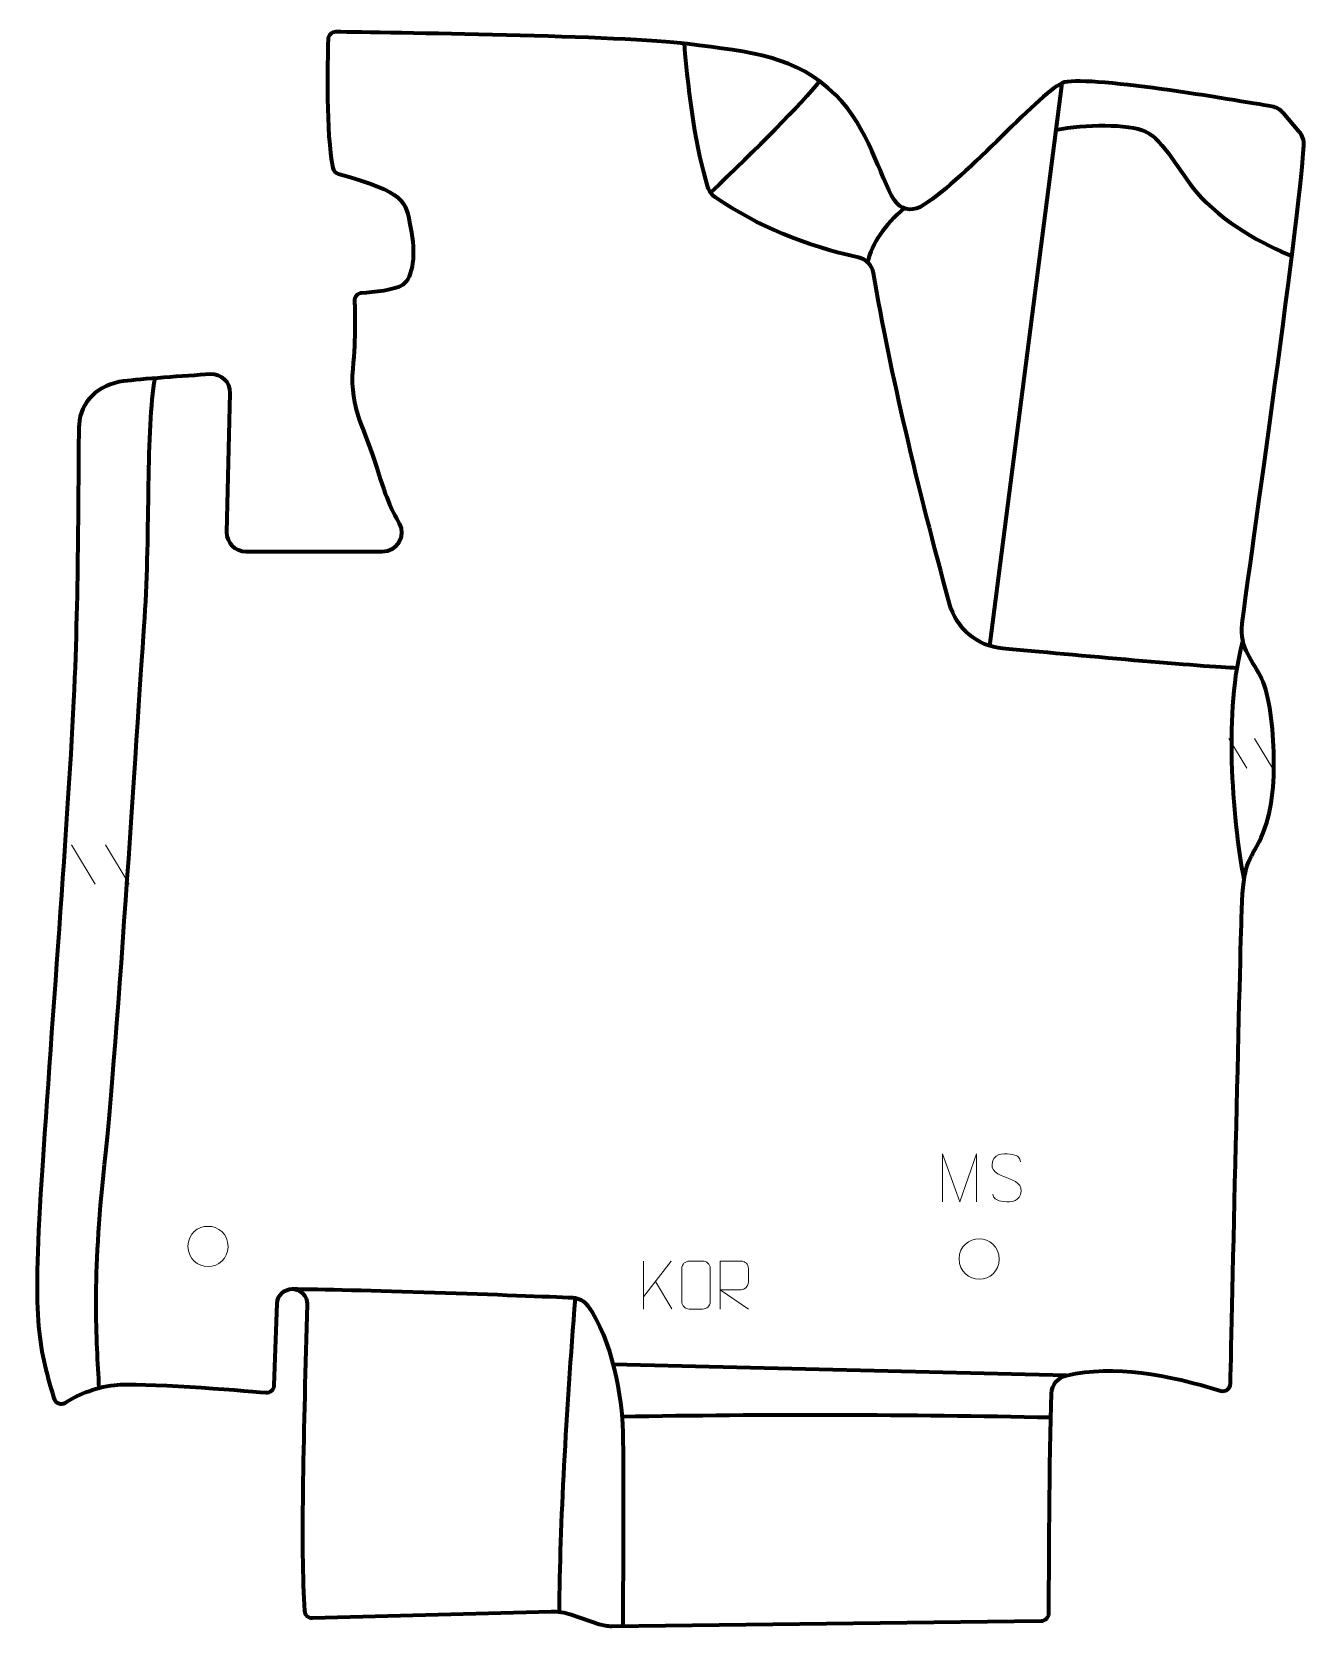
# Model space of a CAD drawing. Header units: millimetres. Extents: x -333 to 330, y -416 to 416.
import ezdxf

# ---------------------------------------------------------------- set-up
doc = ezdxf.new("R2010")
doc.units = ezdxf.units.MM
doc.header["$MEASUREMENT"] = 0
for name, color, linetype in [('layer 1', 7, 'Continuous'), ('layer 2', 7, 'Continuous'), ('layer 3', 7, 'Continuous')]:
    doc.layers.add(name, color=color, linetype=linetype)

msp = doc.modelspace()

# ---------------------------------------------------------------- linework, layer by layer
at = {"layer": 'layer 1', "color": 250, "lineweight": 9}
for points in [[(291.1171, 47.197), (291.1171, 47.197), (300.4249, 31.7313), (300.4249, 31.7313)], [(304.4641, 47.197), (304.4641, 47.197), (313.7719, 31.7313), (313.7719, 31.7313)], [(-312.2518, -8.1675), (-312.2518, -8.1675), (-299.8875, -28.7118), (-299.8875, -28.7118)], [(-294.5219, -8.1675), (-294.5219, -8.1675), (-282.1576, -28.7118), (-282.1576, -28.7118)], [(-14.0385, -225.2837), (-14.0385, -225.2837), (-14.0385, -250.2373), (-14.0385, -250.2373)], [(0.3377, -225.2837), (0.3377, -225.2837), (-14.0385, -243.9234), (-14.0385, -243.9234)], [(0.663, -250.1415), (0.663, -250.1415), (-7.8075, -235.8279), (-7.8075, -235.8279)]]:
    msp.add_open_spline(points, degree=3, dxfattribs=at)
for points, knots in [([(141.8451, -194.3187), (141.8451, -194.3187), (141.8451, -169.3608), (141.8451, -169.3608), (141.8451, -169.3608), (141.8451, -169.3608), (150.7702, -194.3187), (150.7702, -194.3187), (150.7702, -194.3187), (150.7702, -194.3187), (159.5301, -169.3613), (159.5301, -169.3613), (159.5301, -169.3613), (159.5301, -169.3613), (159.5301, -194.3187), (159.5301, -194.3187)], [0, 0, 0, 0, 0.2, 0.2, 0.2, 0.2, 0.4, 0.4, 0.4, 0.4, 0.6, 0.6, 0.6, 0.6, 1, 1, 1, 1]), ([(175.2373, -181.6688), (170.989, -180.1984), (166.0809, -178.4026), (168.086, -172.8823), (168.086, -172.8823), (169.5895, -168.7424), (174.8031, -169.1309), (178.4067, -169.732), (178.4067, -169.732), (181.2673, -170.2092), (182.132, -171.4224), (182.4426, -173.5065)], [0, 0, 0, 0, 0.25, 0.25, 0.25, 0.25, 0.5, 0.5, 0.5, 0.5, 1, 1, 1, 1]), ([(175.2373, -181.6689), (179.2559, -183.3156), (184.2854, -185.2039), (182.4514, -190.5642), (182.4514, -190.5642), (180.9916, -194.8306), (176.0808, -194.5739), (172.3547, -194.0192), (172.3547, -194.0192), (169.6047, -193.6094), (168.3838, -192.3959), (168.0058, -190.2837)], [0, 0, 0, 0, 0.25, 0.25, 0.25, 0.25, 0.5, 0.5, 0.5, 0.5, 1, 1, 1, 1]), ([(-251.5703, -217.5151), (-251.4996, -210.8747), (-246.2256, -207.0287), (-241.0703, -207.1257), (-241.0703, -207.1257), (-235.915, -207.0287), (-230.641, -211.0921), (-230.5703, -217.7325), (-230.5703, -217.7325), (-230.9405, -224.0618), (-235.3824, -228.0925), (-241.0703, -228.1219), (-241.0703, -228.1219), (-246.2256, -228.2189), (-251.4996, -224.1555), (-251.5703, -217.5151)], [0, 0, 0, 0, 0.2, 0.2, 0.2, 0.2, 0.4, 0.4, 0.4, 0.4, 0.6, 0.6, 0.6, 0.6, 1, 1, 1, 1]), ([(150.4029, -224.0709), (150.4736, -217.4305), (155.7476, -213.5845), (160.9029, -213.6815), (160.9029, -213.6815), (166.0582, -213.5845), (171.3322, -217.6479), (171.4029, -224.2883), (171.4029, -224.2883), (171.0327, -230.6176), (166.5908, -234.6483), (160.9029, -234.6777), (160.9029, -234.6777), (155.7476, -234.7747), (150.4736, -230.7113), (150.4029, -224.0709)], [0, 0, 0, 0, 0.2, 0.2, 0.2, 0.2, 0.4, 0.4, 0.4, 0.4, 0.6, 0.6, 0.6, 0.6, 1, 1, 1, 1]), ([(9.7926, -225.284), (12.1183, -225.284), (14.4444, -225.284), (16.7705, -225.284), (16.7705, -225.284), (18.7171, -225.2484), (20.7085, -226.74), (20.7352, -229.1776), (20.7352, -229.1776), (20.7348, -234.9245), (20.7348, -240.6718), (20.7352, -246.4195), (20.7352, -246.4195), (20.5954, -248.7429), (18.9182, -250.2225), (16.7705, -250.2333), (16.7705, -250.2333), (14.4386, -250.2329), (12.1067, -250.2329), (9.7752, -250.2333), (9.7752, -250.2333), (7.8502, -250.3387), (5.8781, -248.4542), (5.8893, -246.4369), (5.8893, -246.4369), (5.8896, -240.6668), (5.8896, -234.8971), (5.8893, -229.1278), (5.8893, -229.1278), (5.8935, -226.9897), (7.6402, -225.2705), (9.7926, -225.284)], [0, 0, 0, 0, 0.11111111, 0.11111111, 0.11111111, 0.11111111, 0.22222222, 0.22222222, 0.22222222, 0.22222222, 0.33333333, 0.33333333, 0.33333333, 0.33333333, 0.44444444, 0.44444444, 0.44444444, 0.44444444, 0.55555556, 0.55555556, 0.55555556, 0.55555556, 0.66666667, 0.66666667, 0.66666667, 0.66666667, 0.77777778, 0.77777778, 0.77777778, 0.77777778, 1, 1, 1, 1]), ([(25.9802, -250.2372), (25.9802, -250.2372), (25.9802, -225.2837), (25.9802, -225.2837), (25.9802, -225.2837), (29.575, -225.2837), (33.1705, -225.2837), (36.7657, -225.2837), (36.7657, -225.2837), (39.091, -225.3214), (40.6483, -226.8114), (40.6442, -229.1778), (40.6442, -229.1778), (40.6438, -231.2133), (40.6438, -234.2727), (40.6442, -236.3087), (40.6442, -236.3087), (40.6377, -238.1842), (38.8254, -240.126), (36.8159, -240.1451), (36.8159, -240.1451), (36.8159, -240.1451), (25.9802, -240.1451), (25.9802, -240.1451), (25.9802, -240.1451), (25.9802, -240.1451), (40.6349, -250.2372), (40.6349, -250.2372)], [0, 0, 0, 0, 0.125, 0.125, 0.125, 0.125, 0.25, 0.25, 0.25, 0.25, 0.375, 0.375, 0.375, 0.375, 0.5, 0.5, 0.5, 0.5, 0.625, 0.625, 0.625, 0.625, 0.75, 0.75, 0.75, 0.75, 1, 1, 1, 1])]:
    msp.add_open_spline(points, degree=3, knots=knots, dxfattribs=at)
at = {"layer": 'layer 2', "color": 230, "lineweight": 200}
msp.add_open_spline([(-315.5106, -299.0473), (-317.7627, -300.422), (-320.7049, -299.2702), (-321.4359, -296.7345), (-321.4359, -296.7345), (-329.8457, -267.5707), (-332.8824, -258.2291), (-327.3918, -175.4787), (-327.3918, -175.4787), (-321.584, -87.9454), (-312.4573, 26.5539), (-310.383, 84.2179), (-310.383, 84.2179), (-308.3086, 141.8823), (-308.8618, 199.27), (-308.3086, 210.886), (-308.3086, 210.886), (-307.7555, 222.5019), (-298.3522, 231.7651), (-285.0768, 233.4246), (-285.0768, 233.4246), (-276.0023, 234.5588), (-253.2291, 236.1463), (-239.7255, 237.0374), (-239.7255, 237.0374), (-234.0757, 237.4103), (-229.3256, 232.8545), (-229.4603, 227.1942), (-229.4603, 227.1942), (-229.4603, 227.1942), (-231.1798, 154.7481), (-231.1798, 154.7481), (-231.1798, 154.7481), (-231.3131, 149.1336), (-226.7979, 144.5098), (-221.1817, 144.5098), (-221.1817, 144.5098), (-221.1817, 144.5098), (-150.2078, 144.5098), (-150.2078, 144.5098), (-150.2078, 144.5098), (-142.6216, 144.5098), (-137.797, 152.6229), (-141.4211, 159.2873), (-141.4211, 159.2873), (-144.2014, 164.4004), (-148.1719, 171.5484), (-152.8779, 187.6707), (-152.8779, 187.6707), (-158.9803, 208.577), (-167.5358, 218.3532), (-165.5998, 239.9418), (-165.5998, 239.9418), (-164.0751, 256.945), (-164.3982, 269.2379), (-164.7404, 275.1808), (-164.7404, 275.1808), (-164.8667, 277.3779), (-163.1903, 279.2582), (-160.9939, 279.3968), (-160.9939, 279.3968), (-154.8711, 279.7824), (-143.5586, 280.8538), (-139.6025, 283.6234), (-139.6025, 283.6234), (-134.0713, 287.4952), (-132.692, 300.125), (-135.4542, 313.4924), (-135.4542, 313.4924), (-138.4588, 328.0343), (-137.4347, 331.3345), (-173.2494, 341.5979), (-173.2494, 341.5979), (-174.6969, 342.0128), (-175.7919, 343.2002), (-176.0791, 344.6783), (-176.0791, 344.6783), (-179.6382, 363.0143), (-178.8388, 399.6214), (-178.4607, 411.6303), (-178.4607, 411.6303), (-178.3919, 413.8073), (-176.5948, 415.5263), (-174.4168, 415.4999), (-174.4168, 415.4999), (-150.3813, 415.2043), (-22.5205, 413.4538), (8.6375, 409.3242), (8.6375, 409.3242), (43.07, 404.7606), (65.3342, 403.1057), (86.0761, 382.6397), (86.0761, 382.6397), (103.4571, 365.4908), (108.7985, 340.5706), (116.7445, 327.7362), (116.7445, 327.7362), (119.5505, 323.2044), (125.4076, 321.6388), (130.0724, 324.2172), (130.0724, 324.2172), (150.8108, 335.68), (191.3178, 382.905), (204.1706, 388.8553), (204.1706, 388.8553), (214.3383, 393.5628), (295.4391, 379.7681), (313.4675, 376.621), (313.4675, 376.621), (315.7545, 376.2216), (317.8303, 375.0402), (319.3409, 373.2773), (319.3409, 373.2773), (319.3409, 373.2773), (327.7522, 363.4645), (327.7522, 363.4645), (327.7522, 363.4645), (329.4381, 361.4974), (330.2936, 358.9553), (330.1426, 356.3687), (330.1426, 356.3687), (327.8686, 317.3649), (299.2216, 117.5173), (297.9269, 106.8966), (297.9269, 106.8966), (296.3877, 94.2679), (304.0116, 87.2603), (308.1603, 78.4101), (308.1603, 78.4101), (312.3086, 69.56), (314.2447, 53.5188), (314.5212, 36.9249), (314.5212, 36.9249), (314.7975, 20.3309), (313.1383, 5.3964), (306.7774, -6.7726), (306.7774, -6.7726), (300.4165, -18.9414), (298.4801, -18.6651), (297.6507, -46.875), (297.6507, -46.875), (296.8816, -73.0116), (292.552, -254.4152), (291.9198, -289.0753), (291.9198, -289.0753), (291.8711, -291.7254), (289.3033, -293.599), (286.7671, -292.8274), (286.7671, -292.8274), (258.9199, -284.3572), (231.5807, -279.0448), (206.3455, -284.8702), (206.3455, -284.8702), (201.9417, -285.8869), (198.7653, -289.7283), (198.6013, -294.2449), (198.6013, -294.2449), (197.4336, -326.4009), (197.2798, -392.097), (197.2593, -408.8278), (197.2593, -408.8278), (197.2572, -411.0168), (195.4954, -412.7948), (193.3068, -412.8209), (193.3068, -412.8209), (193.3068, -412.8209), (-30.548, -415.4985), (-30.548, -415.4985), (-30.548, -415.4985), (-32.8023, -415.5253), (-35.0449, -415.1711), (-37.1809, -414.4504), (-37.1809, -414.4504), (-37.1809, -414.4504), (-51.8491, -409.5023), (-51.8491, -409.5023), (-51.8491, -409.5023), (-55.1962, -408.3731), (-58.7159, -407.8439), (-62.2468, -407.9388), (-62.2468, -407.9388), (-62.2468, -407.9388), (-186.6896, -411.2885), (-186.6896, -411.2885), (-186.6896, -411.2885), (-188.8313, -411.346), (-190.64, -409.7091), (-190.7881, -407.5716), (-190.7881, -407.5716), (-193.0078, -375.5161), (-191.1282, -312.3593), (-189.4208, -247.7696), (-189.4208, -247.7696), (-189.3061, -243.4453), (-192.7393, -239.8561), (-197.0644, -239.7788), (-197.0644, -239.7788), (-197.0644, -239.7788), (-197.0644, -239.7788), (-197.0644, -239.7788), (-197.0644, -239.7788), (-201.3076, -239.703), (-204.8301, -243.0399), (-204.9836, -247.2814), (-204.9836, -247.2814), (-204.9836, -247.2814), (-206.5266, -289.922), (-206.5266, -289.922), (-206.5266, -289.922), (-206.6095, -292.2066), (-208.5865, -293.957), (-210.8647, -293.763), (-210.8647, -293.763), (-225.71, -292.4979), (-275.7021, -288.4343), (-289.7786, -289.8419), (-289.7786, -289.8419), (-300.6431, -290.9284), (-310.2038, -295.8074), (-315.5106, -299.0473)], degree=3, knots=[0, 0, 0, 0, 0.01785714, 0.01785714, 0.01785714, 0.01785714, 0.03571429, 0.03571429, 0.03571429, 0.03571429, 0.05357143, 0.05357143, 0.05357143, 0.05357143, 0.07142857, 0.07142857, 0.07142857, 0.07142857, 0.08928571, 0.08928571, 0.08928571, 0.08928571, 0.10714286, 0.10714286, 0.10714286, 0.10714286, 0.125, 0.125, 0.125, 0.125, 0.14285714, 0.14285714, 0.14285714, 0.14285714, 0.16071429, 0.16071429, 0.16071429, 0.16071429, 0.17857143, 0.17857143, 0.17857143, 0.17857143, 0.19642857, 0.19642857, 0.19642857, 0.19642857, 0.21428571, 0.21428571, 0.21428571, 0.21428571, 0.23214286, 0.23214286, 0.23214286, 0.23214286, 0.25, 0.25, 0.25, 0.25, 0.26785714, 0.26785714, 0.26785714, 0.26785714, 0.28571429, 0.28571429, 0.28571429, 0.28571429, 0.30357143, 0.30357143, 0.30357143, 0.30357143, 0.32142857, 0.32142857, 0.32142857, 0.32142857, 0.33928571, 0.33928571, 0.33928571, 0.33928571, 0.35714286, 0.35714286, 0.35714286, 0.35714286, 0.375, 0.375, 0.375, 0.375, 0.39285714, 0.39285714, 0.39285714, 0.39285714, 0.41071429, 0.41071429, 0.41071429, 0.41071429, 0.42857143, 0.42857143, 0.42857143, 0.42857143, 0.44642857, 0.44642857, 0.44642857, 0.44642857, 0.46428571, 0.46428571, 0.46428571, 0.46428571, 0.48214286, 0.48214286, 0.48214286, 0.48214286, 0.5, 0.5, 0.5, 0.5, 0.51785714, 0.51785714, 0.51785714, 0.51785714, 0.53571429, 0.53571429, 0.53571429, 0.53571429, 0.55357143, 0.55357143, 0.55357143, 0.55357143, 0.57142857, 0.57142857, 0.57142857, 0.57142857, 0.58928571, 0.58928571, 0.58928571, 0.58928571, 0.60714286, 0.60714286, 0.60714286, 0.60714286, 0.625, 0.625, 0.625, 0.625, 0.64285714, 0.64285714, 0.64285714, 0.64285714, 0.66071429, 0.66071429, 0.66071429, 0.66071429, 0.67857143, 0.67857143, 0.67857143, 0.67857143, 0.69642857, 0.69642857, 0.69642857, 0.69642857, 0.71428571, 0.71428571, 0.71428571, 0.71428571, 0.73214286, 0.73214286, 0.73214286, 0.73214286, 0.75, 0.75, 0.75, 0.75, 0.76785714, 0.76785714, 0.76785714, 0.76785714, 0.78571429, 0.78571429, 0.78571429, 0.78571429, 0.80357143, 0.80357143, 0.80357143, 0.80357143, 0.82142857, 0.82142857, 0.82142857, 0.82142857, 0.83928571, 0.83928571, 0.83928571, 0.83928571, 0.85714286, 0.85714286, 0.85714286, 0.85714286, 0.875, 0.875, 0.875, 0.875, 0.89285714, 0.89285714, 0.89285714, 0.89285714, 0.91071429, 0.91071429, 0.91071429, 0.91071429, 0.92857143, 0.92857143, 0.92857143, 0.92857143, 0.94642857, 0.94642857, 0.94642857, 0.94642857, 0.96428571, 0.96428571, 0.96428571, 0.96428571, 1, 1, 1, 1], dxfattribs=at)
at = {"layer": 'layer 3', "color": 142, "lineweight": 200}
for points, knots in [([(295.3844, 83.8906), (279.2576, 84.3891), (209.3162, 90.7324), (173.1353, 94.0824), (173.1353, 94.0824), (159.9552, 95.3026), (148.9115, 104.5764), (145.4521, 117.3526), (145.4521, 117.3526), (128.8236, 178.7688), (114.8166, 237.1623), (105.7816, 289.8229), (105.7816, 289.8229), (105.0922, 293.84), (102.0389, 297.0266), (98.0589, 297.9075), (98.0589, 297.9075), (70.3158, 304.0486), (45.3229, 314.3081), (23.4351, 329.2172), (23.4351, 329.2172), (21.5495, 330.5013), (20.1712, 332.3979), (19.5016, 334.5787), (19.5016, 334.5787), (13.3192, 354.7132), (9.7353, 380.8268), (7.2624, 409.4971)], [0, 0, 0, 0, 0.125, 0.125, 0.125, 0.125, 0.25, 0.25, 0.25, 0.25, 0.375, 0.375, 0.375, 0.375, 0.5, 0.5, 0.5, 0.5, 0.625, 0.625, 0.625, 0.625, 0.75, 0.75, 0.75, 0.75, 1, 1, 1, 1]), ([(201.0384, 364.4949), (216.0132, 367.2568), (238.526, 367.9048), (247.7893, 363.4947), (247.7893, 363.4947), (257.0528, 359.085), (264.8556, 343.0731), (274.3873, 331.7338), (274.3873, 331.7338), (286.5109, 317.3108), (310.4309, 303.6086), (323.8834, 298.8267)], [0, 0, 0, 0, 0.25, 0.25, 0.25, 0.25, 0.5, 0.5, 0.5, 0.5, 1, 1, 1, 1]), ([(-297.8047, -291.3289), (-299.1576, -265.6502), (-301.548, -235.1705), (-294.974, -174.8081), (-294.974, -174.8081), (-288.4, -114.4461), (-277.0448, 66.0431), (-274.0564, 110.2691), (-274.0564, 110.2691), (-271.068, 154.4947), (-273.425, 208.8518), (-268.6607, 234.9634)], [0, 0, 0, 0, 0.25, 0.25, 0.25, 0.25, 0.5, 0.5, 0.5, 0.5, 1, 1, 1, 1]), ([(-197.0643, -239.7789), (-170.0612, -239.7545), (-75.2921, -243.1624), (-50.8372, -244.3036), (-50.8372, -244.3036), (-47.7846, -244.4461), (-44.9775, -245.9842), (-43.1837, -248.4586), (-43.1837, -248.4586), (-30.3704, -266.1321), (-25.2075, -296.5299), (-24.8382, -314.2587), (-24.8382, -314.2587), (-24.4395, -333.3835), (-24.8382, -415.4301), (-24.8382, -415.4301)], [0, 0, 0, 0, 0.2, 0.2, 0.2, 0.2, 0.4, 0.4, 0.4, 0.4, 0.6, 0.6, 0.6, 0.6, 1, 1, 1, 1])]:
    msp.add_open_spline(points, degree=3, knots=knots, dxfattribs=at)
for points in [[(77.6486, 389.8893), (68.3984, 377.7421), (44.6864, 354.7689), (20.8919, 331.7335)], [(166.4445, 95.4386), (166.4445, 95.4386), (204.1705, 388.8555), (204.1705, 388.8555)], [(121.8577, 323.5787), (111.6434, 314.7582), (105.0302, 305.4131), (102.7509, 295.4376)], [(299.0218, -26.2977), (292.7815, 6.8762), (288.5735, 62.5187), (298.4118, 97.8487)], [(-57.8906, -408.1403), (-57.5784, -361.7811), (-54.2172, -305.2686), (-49.563, -244.449)], [(206.3456, -284.8704), (206.3456, -284.8704), (-29.8931, -279.1652), (-29.8931, -279.1652)], [(-25.273, -306.2606), (49.5847, -304.8622), (124.2688, -305.1522), (198.2347, -306.668)]]:
    msp.add_open_spline(points, degree=3, dxfattribs=at)

doc.saveas('drawing.dxf')
